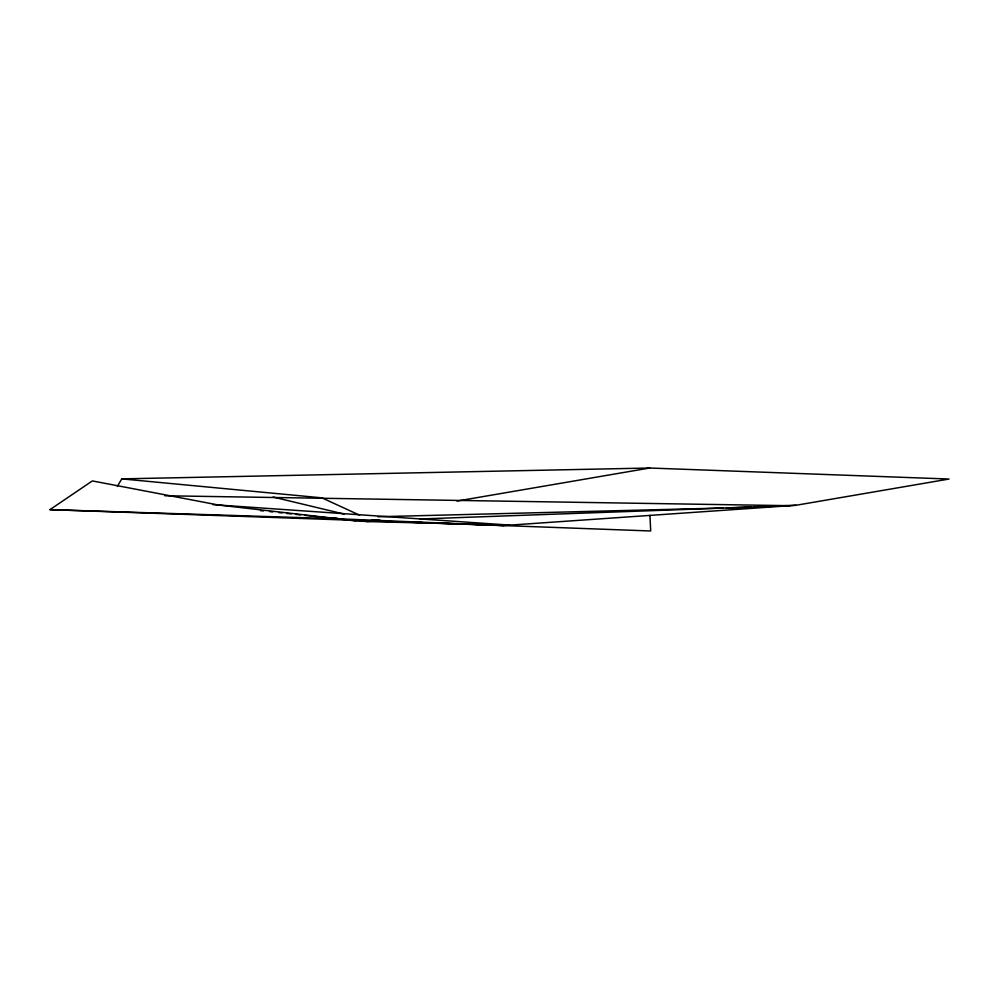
<?xml version="1.0" encoding="UTF-8"?>
<svg xmlns="http://www.w3.org/2000/svg" width="999" height="999" viewBox="0 0 999 999"><rect width="100%" height="100%" fill="white"/><g stroke="black" fill="none" stroke-linecap="round" stroke-linejoin="round"><path stroke-width="1.5" d="M117.383 486.388L121.753 478.871L649.687 468.019L949.05 479.033L796.028 505.269L503.858 525.549L49.95 509.64L92.358 480.919L218.544 505.032L338.748 518.818L503.858 525.549M456.943 501.073L649.687 468.019M347.003 520.054L366.733 521.553L375.562 520.941M723.239 508.016L377.759 516.745M726.335 507.904L751.111 506.968M754.208 506.843L796.028 505.269M420.042 518.993L789.922 505.694L164.86 495.766M371.428 519.98L380.082 520.129M366.733 521.553L509.965 525.124L212.974 504.645M49.95 509.64L338.748 518.818M379.408 521.003L384.091 521.178M405.919 521.977L423.064 522.602M432.417 522.952L455.806 523.813M460.489 523.988L650.699 530.981L649.937 515.409M121.753 478.871L321.903 497.852L359.565 515.159M326.823 518.044L339.235 519.28M334.59 517.994L337.674 518.306M260.477 510.639L263.561 510.964M269.718 511.625L272.802 511.95M278.958 512.612L282.043 512.937M286.651 513.424L291.271 513.923M295.891 514.41L300.512 514.91M305.132 515.397L355.956 520.804M273.089 497.04L344.305 514.123"/></g></svg>
